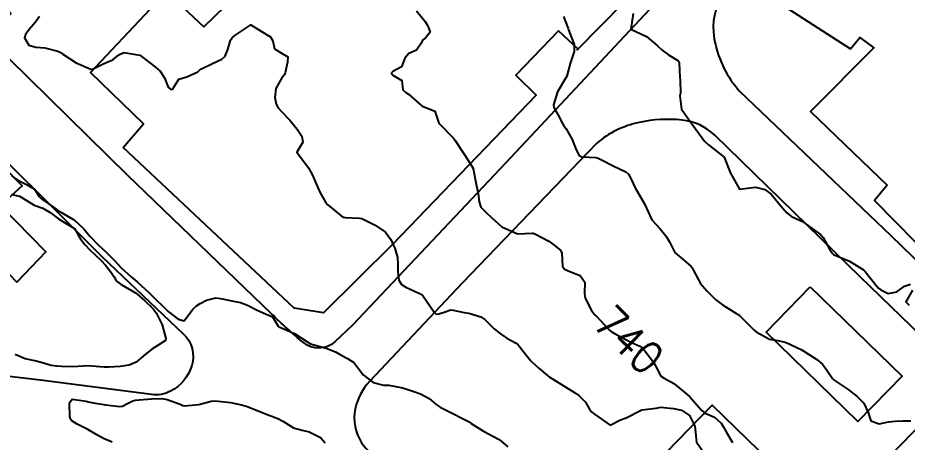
# Model space of a CAD drawing. Header units: metres. Extents: x 307586 to 320046, y 7427249 to 7434250.
# Drawn here: x 316479.6 to 316592, y 7432861.7 to 7432915.3 of the extents above; entities that cross this region are included whole.
import ezdxf
from ezdxf.enums import TextEntityAlignment as Align

# ---------------------------------------------------------------- set-up
doc = ezdxf.new("R2010")
doc.units = ezdxf.units.M
doc.header["$MEASUREMENT"] = 0
for name, color, linetype in [('Cotas', 45, 'Continuous'), ('Curvas de Nivel 1m', 11, 'Continuous'), ('Curvas de Nivel 5m', 15, 'Continuous'), ('Edificações', 30, 'Continuous'), ('Vias Primárias', 230, 'Continuous')]:
    doc.layers.add(name, color=color, linetype=linetype)
doc.styles.add('Style-STANDARD', font='STANDARD.shx')

msp = doc.modelspace()

# ---------------------------------------------------------------- linework, layer by layer
at = {"layer": 'Curvas de Nivel 1m', "flags": 128}
for points, elevation in [([(316557.38, 7432915.82), (316557.06, 7432913.82), (316559.05, 7432912.9), (316560.41, 7432911.78), (316561.03, 7432911.18), (316561.85, 7432910.58), (316563.01, 7432909.9), (316563.15, 7432909.74), (316563.17, 7432909.58), (316563.26, 7432907.74), (316563.31, 7432907.41), (316563.33, 7432905.74), (316563.26, 7432905.44), (316563.47, 7432903.73), (316564.91, 7432901.72), (316566.38, 7432899.71), (316566.89, 7432899.23), (316568.86, 7432897.67), (316569.68, 7432895.66), (316570.82, 7432893.65), (316572.83, 7432893.9), (316574, 7432893.61), (316574.81, 7432893.01), (316576, 7432891.59), (316576.78, 7432890.64), (316577.39, 7432890.19), (316578.77, 7432889.55), (316580.76, 7432888.13), (316581.1, 7432887.87), (316581.36, 7432887.52), (316582.19, 7432886.05), (316582.55, 7432885.5), (316582.63, 7432885.41), (316582.72, 7432885.35), (316582.97, 7432885.25), (316584.71, 7432884.54), (316586.48, 7432883.46), (316586.7, 7432883.25), (316588.12, 7432881.44), (316588.37, 7432881.14), (316588.67, 7432880.91), (316589.6, 7432880.48), (316590.67, 7432880.68), (316591.67, 7432881.39), (316592.4, 7432881.66)], 738), ([(316482.33, 7432915.44), (316481.84, 7432914.72), (316481.04, 7432913.81), (316480.6, 7432913.17), (316480.46, 7432912.74), (316481.02, 7432911.83), (316481.87, 7432911.56), (316483.02, 7432911.47), (316484.65, 7432911.05), (316485.02, 7432910.89), (316485.3, 7432910.68), (316487, 7432909.57), (316488.85, 7432908.77), (316488.98, 7432908.76), (316490.23, 7432909.38), (316491, 7432909.71), (316491.63, 7432909.98), (316492.38, 7432910.59), (316493.02, 7432910.91), (316495.01, 7432910.56), (316496.99, 7432909.05), (316497.58, 7432908.53), (316498.14, 7432907.69), (316498.59, 7432906.52), (316498.96, 7432906.2), (316499.19, 7432906.28), (316499.32, 7432906.51), (316499.94, 7432907.53), (316500.98, 7432907.8), (316502.34, 7432908.47), (316502.68, 7432908.77), (316502.99, 7432908.92), (316504.02, 7432909.42), (316505, 7432909.88), (316505.4, 7432910.04), (316505.8, 7432910.43), (316506.16, 7432911.29), (316506.49, 7432912.43), (316506.7, 7432912.76), (316507.04, 7432913.04), (316509.05, 7432914.39), (316511.04, 7432913.17), (316511.52, 7432912.85), (316511.82, 7432912.36), (316512.04, 7432911.37), (316513.02, 7432910.75), (316513.71, 7432910.33), (316513.67, 7432909.67), (316513.38, 7432908.34), (316513.27, 7432908.04), (316512.98, 7432907.69), (316512.22, 7432906.35), (316512.1, 7432905.2), (316512.27, 7432904.35), (316512.49, 7432903.91), (316512.92, 7432903.44), (316513.98, 7432902.33), (316514.9, 7432901.23), (316515.49, 7432900.31), (316515.62, 7432899.57), (316514.86, 7432898.32), (316516.33, 7432896.31), (316516.83, 7432895.42), (316517.31, 7432894.29), (316517.76, 7432893.24), (316518.31, 7432892.28), (316518.5, 7432891.99), (316518.79, 7432891.64), (316520.47, 7432890.25), (316520.77, 7432890.09), (316520.96, 7432890.06), (316522.77, 7432889.99), (316523.06, 7432889.92), (316524.76, 7432889.1), (316526.05, 7432888.19), (316526.73, 7432887.3), (316527.09, 7432886.54), (316527.25, 7432886.17), (316527.57, 7432885.02), (316527.65, 7432884.17), (316527.65, 7432883.2), (316527.75, 7432882.16), (316528.11, 7432881.6), (316528.66, 7432881.25), (316530.28, 7432880.51), (316530.66, 7432880.35), (316530.76, 7432880.23), (316530.82, 7432880.13), (316531.2, 7432879.57), (316532.23, 7432878.11), (316532.43, 7432877.91), (316532.62, 7432877.87), (316532.82, 7432877.9), (316533.49, 7432878.09), (316534.33, 7432878.38), (316534.63, 7432878.35), (316536.03, 7432878.07), (316536.62, 7432877.96), (316538.1, 7432877.52), (316538.61, 7432877.18), (316539.8, 7432876.02), (316540.6, 7432875.36), (316541.4, 7432874.81), (316542.58, 7432874.17), (316542.82, 7432873.98), (316543.92, 7432872.61), (316544.44, 7432871.96), (316544.55, 7432871.83), (316545.5, 7432871), (316546.53, 7432870.1), (316546.62, 7432870.03), (316546.75, 7432869.94), (316548.52, 7432868.85), (316550.06, 7432867.89), (316550.5, 7432867.58), (316551.35, 7432866.73), (316551.87, 7432865.87), (316552.11, 7432865.5), (316552.48, 7432865.23), (316554.46, 7432863.84), (316555.78, 7432864.52), (316556.47, 7432864.75), (316558.48, 7432865.79), (316560.28, 7432865.98), (316560.49, 7432866.03), (316560.81, 7432866.09), (316562.48, 7432865.92), (316563.47, 7432865.73), (316564.48, 7432865.07), (316565.16, 7432863.71), (316565.23, 7432862.93), (316565.37, 7432861.71), (316566.42, 7432860.23)], 741), ([(316548.58, 7432915.42), (316549.07, 7432914.12), (316549.14, 7432913.91), (316549.21, 7432913.76), (316549.92, 7432911.9), (316549.92, 7432911.01), (316549.54, 7432909.9), (316549.42, 7432909.49), (316548.98, 7432907.91), (316547.8, 7432905.93), (316547.29, 7432904.28), (316547.35, 7432903.93), (316547.88, 7432902.98), (316548.43, 7432901.92), (316548.62, 7432901.63), (316548.91, 7432901.24), (316549.67, 7432899.9), (316550.15, 7432898.62), (316550.53, 7432897.89), (316550.86, 7432897.71), (316552.65, 7432897.65), (316552.86, 7432897.61), (316553.36, 7432897.35), (316554.85, 7432896.59), (316556.44, 7432895.82), (316556.84, 7432895.48), (316557.37, 7432894.36), (316557.61, 7432893.81), (316558.79, 7432891.79), (316559.73, 7432889.78), (316560.76, 7432888.64), (316561.5, 7432887.76), (316561.96, 7432886.97), (316562.57, 7432885.74), (316562.63, 7432885.65), (316562.72, 7432885.57), (316563.71, 7432884.73), (316564.7, 7432883.86), (316564.82, 7432883.72), (316564.95, 7432883.47), (316565.89, 7432881.71), (316566.66, 7432880.79), (316567.24, 7432880.27), (316567.83, 7432879.68), (316568.64, 7432879.02), (316570.32, 7432877.97), (316570.63, 7432877.82), (316570.75, 7432877.76), (316570.86, 7432877.65), (316572.61, 7432875.87), (316572.89, 7432875.62), (316574.59, 7432874.68), (316575.64, 7432874.54), (316576.59, 7432874.33), (316577.1, 7432874.09), (316578.22, 7432873.56), (316578.58, 7432873.39), (316578.94, 7432873.18), (316580.56, 7432872.11), (316581.28, 7432871.52), (316581.83, 7432870.8), (316582.54, 7432869.73), (316582.78, 7432869.5), (316584.52, 7432868.34), (316585.69, 7432867.47), (316586.5, 7432866.63), (316587.06, 7432865.45), (316587.42, 7432864.4), (316588.47, 7432864.01), (316589.62, 7432864.27), (316590.47, 7432864.35), (316591.46, 7432864.38), (316592.47, 7432864.38)], 739), ([(316478.82, 7432895.32), (316479.68, 7432894.74), (316480.81, 7432894.17), (316481.71, 7432893.63), (316482.3, 7432892.71), (316482.54, 7432892.45), (316482.79, 7432892.29), (316484.11, 7432891.35), (316484.77, 7432890.88), (316485.13, 7432890.68), (316486.76, 7432889.7), (316487.95, 7432888.64), (316488.3, 7432888.2), (316488.73, 7432887.66), (316489.77, 7432886.62), (316490.71, 7432885.74), (316491.86, 7432884.59), (316492.26, 7432884.16), (316492.68, 7432883.71), (316493.94, 7432882.57), (316494.67, 7432881.94), (316496.19, 7432880.54), (316496.65, 7432880.1), (316498.27, 7432878.51), (316498.62, 7432878.18), (316499.88, 7432877.23), (316500.61, 7432877.03), (316501.74, 7432878.47), (316502.2, 7432878.89), (316502.63, 7432879.18), (316503.47, 7432879.62), (316504.64, 7432879.9), (316505.23, 7432879.85), (316506.64, 7432879.55), (316507.73, 7432879.31), (316508.63, 7432879), (316509.76, 7432878.38), (316510.62, 7432878.01), (316511.78, 7432877.52), (316512.49, 7432876.34), (316512.55, 7432876.29), (316512.6, 7432876.26), (316512.72, 7432876.22), (316514.59, 7432875.4), (316516.27, 7432874.3), (316516.58, 7432874.12), (316516.87, 7432874.01), (316518.57, 7432873.57), (316519.75, 7432873.08), (316520.56, 7432872.64), (316521.28, 7432872.24), (316522.05, 7432871.73), (316522.54, 7432871.15), (316523.26, 7432870.21), (316524.52, 7432869.21), (316525.81, 7432868.89), (316526.51, 7432868.9), (316528.05, 7432868.61), (316528.51, 7432868.48), (316529.53, 7432868.14), (316530.5, 7432867.79), (316531.58, 7432867.2), (316532.49, 7432866.45), (316532.99, 7432866.09), (316534.48, 7432865.35), (316535.88, 7432864.65), (316536.47, 7432864.35), (316536.64, 7432864.24), (316536.89, 7432864.05), (316538.45, 7432863.09), (316540.43, 7432862.01), (316541.53, 7432861.1)], 742), ([(316478.79, 7432892.95), (316479.84, 7432892.74), (316480.79, 7432892.15), (316481.69, 7432891.62), (316482.78, 7432891.24), (316483.71, 7432890.69), (316484.76, 7432889.87), (316486.67, 7432888.73), (316486.74, 7432888.69), (316486.77, 7432888.66), (316487.5, 7432887.42), (316488.09, 7432886.64), (316488.71, 7432885.96), (316490.13, 7432884.62), (316490.69, 7432884.03), (316491.33, 7432883.25), (316491.75, 7432882.59), (316492.09, 7432882.01), (316492.66, 7432881.61), (316494.49, 7432880.56), (316494.65, 7432880.44), (316495.66, 7432879.52), (316496.62, 7432878.61), (316496.7, 7432878.53), (316497.11, 7432878.04), (316497.86, 7432876.52), (316498.33, 7432874.76), (316498.27, 7432874.51), (316497.22, 7432873.87), (316496.56, 7432873.45), (316495.46, 7432872.55), (316494.55, 7432871.81), (316493.69, 7432871.42), (316492.54, 7432871.23), (316491.12, 7432871.18), (316490.54, 7432871.18), (316489.96, 7432871.2), (316488.54, 7432871.31), (316487.88, 7432871.29), (316486.54, 7432871.19), (316485.11, 7432871.24), (316484.54, 7432871.27), (316483.84, 7432871.39), (316482.54, 7432871.77), (316481.77, 7432871.94), (316480.55, 7432872.22), (316479.27, 7432872.74)], 743), ([(316592.67, 7432880.89), (316591.84, 7432879.39), (316592.24, 7432878.98)], 738), ([(316491.51, 7432861.68), (316490.43, 7432862.17), (316489.59, 7432862.62), (316488.44, 7432863.28), (316487.11, 7432863.98), (316486.45, 7432864.4), (316486.34, 7432864.54), (316486.28, 7432864.65), (316486.18, 7432864.93), (316486.12, 7432866.66), (316486.49, 7432867.11), (316488.26, 7432866.86), (316488.48, 7432866.8), (316489.39, 7432866.62), (316490.48, 7432866.43), (316490.68, 7432866.41), (316492.48, 7432866.19), (316492.83, 7432866.22), (316493.48, 7432866.57), (316494.13, 7432866.92), (316494.49, 7432866.98), (316494.95, 7432867.02), (316496.49, 7432867.15), (316497.82, 7432867.19), (316498.49, 7432867.08), (316500.11, 7432866.49), (316500.48, 7432866.33), (316500.67, 7432866.29), (316502.48, 7432866.46), (316504.05, 7432866.88), (316504.49, 7432866.91), (316504.93, 7432866.87), (316506.49, 7432866.68), (316507.89, 7432866.4), (316508.48, 7432866.23), (316508.73, 7432866.14), (316510.47, 7432865.45), (316511.24, 7432865.13), (316512.47, 7432864.66), (316513.11, 7432864.33), (316514.45, 7432863.52), (316515.56, 7432863.19), (316516.44, 7432862.98), (316517.85, 7432862.28), (316518.43, 7432861.6)], 743)]:
    msp.add_lwpolyline(points, dxfattribs=dict(at, elevation=elevation))
at = {"layer": 'Curvas de Nivel 5m', "elevation": 740, "flags": 128}
msp.add_lwpolyline([(316529.99, 7432916.14), (316531.07, 7432914.81), (316531.32, 7432914.38), (316531.46, 7432914.12), (316531.7, 7432913.47), (316531.04, 7432912.61), (316530.74, 7432912.43), (316530.6, 7432912.13), (316530, 7432911.17), (316529.02, 7432910.78), (316528.51, 7432910.16), (316528.08, 7432909.08), (316526.99, 7432908.51), (316526.84, 7432908.32), (316526.83, 7432908.18), (316526.98, 7432908.04), (316528.15, 7432907.34), (316528.27, 7432906.16), (316528.63, 7432905.83), (316528.96, 7432905.62), (316530.72, 7432904.13), (316530.94, 7432904.02), (316532.29, 7432903.47), (316532.78, 7432902.1), (316532.81, 7432902), (316532.91, 7432901.9), (316534.65, 7432900.08), (316534.89, 7432899.79), (316536.03, 7432898.07), (316536.85, 7432896.76), (316537.11, 7432896.32), (316537.21, 7432896.05), (316537.46, 7432894.68), (316537.56, 7432894.05), (316537.76, 7432893.09), (316537.9, 7432892.04), (316538.12, 7432891.37), (316538.78, 7432890.67), (316539.49, 7432890.02), (316540.76, 7432888.86), (316542.74, 7432887.98), (316544.62, 7432888.08), (316544.74, 7432888.07), (316545.03, 7432887.96), (316546.73, 7432887.05), (316547.38, 7432886.58), (316548.19, 7432885.92), (316548.35, 7432885.55), (316548.45, 7432883.91), (316548.7, 7432883.53), (316549.38, 7432883.22), (316550.69, 7432882.75), (316551.25, 7432881.88), (316551.22, 7432880.45), (316551.29, 7432879.88), (316552.08, 7432878.42), (316552.43, 7432877.86), (316552.54, 7432877.78), (316552.62, 7432877.71), (316554.38, 7432875.84), (316554.6, 7432875.66), (316555, 7432875.43), (316556.59, 7432874.57), (316557.08, 7432874.3), (316558.23, 7432873.8), (316558.58, 7432873.56), (316559.93, 7432871.78), (316560.54, 7432870.7), (316560.82, 7432870.05), (316561.27, 7432869.76), (316562.52, 7432869.08), (316564.2, 7432867.72), (316564.51, 7432867.41), (316566.06, 7432865.7), (316566.48, 7432865.37), (316567.64, 7432864.84), (316568.47, 7432864.09), (316568.75, 7432863.67), (316569.12, 7432862.99), (316569.9, 7432861.66)], dxfattribs=at)
at = {"layer": 'Edificações'}
for points in [[(316593.99, 7432933.4), (316588.22, 7432934.94), (316572.89, 7432919.05), (316584.81, 7432911.34), (316586.03, 7432912.8), (316587.78, 7432911.5), (316579.79, 7432903.43), (316589.48, 7432894.15), (316587.86, 7432892.19), (316595.61, 7432884.35)], [(316467.03, 7432882.53), (316455.39, 7432893.03), (316461.13, 7432899.08), (316456.67, 7432904.2), (316462.34, 7432909.39), (316466.55, 7432904.4), (316468.08, 7432905.86), (316462.4, 7432912.26), (316473.39, 7432922.77), (316478.71, 7432915.8), (316469.93, 7432904.15), (316464.12, 7432897.97), (316471.87, 7432890.47), (316477.61, 7432896.63), (316480.17, 7432894.07), (316477.43, 7432891.57), (316483.16, 7432885.72), (316479.5, 7432881.88), (316478.59, 7432882.8), (316476.7, 7432880.88), (316467.63, 7432883.29), (316467.03, 7432882.53)], [(316556.15, 7432917.17), (316550.31, 7432911.22), (316550.42, 7432911.33), (316547.93, 7432913.63), (316542.52, 7432908.02), (316545.13, 7432905.52), (316526.91, 7432886.61), (316518.25, 7432878.01), (316514.51, 7432878.63), (316492.91, 7432898.91), (316495.47, 7432901.88), (316488.78, 7432908.36), (316498.41, 7432918.6), (316503.11, 7432914.14), (316512.47, 7432923.22)], [(316568.74, 7432853.11), (316572.04, 7432849.91), (316565.51, 7432843.2), (316562.22, 7432846.4), (316561.71, 7432845.88), (316554.38, 7432853), (316567.35, 7432866.35), (316574.68, 7432859.23), (316568.74, 7432853.11)]]:
    msp.add_lwpolyline(points, dxfattribs=at)
for points in [[(316579.74, 7432881.3), (316591.34, 7432870.03), (316585.76, 7432864.29), (316574.16, 7432875.56)], [(316593.01, 7432848.72), (316585.75, 7432855.77), (316598.14, 7432868.52), (316605.4, 7432861.47)]]:
    msp.add_lwpolyline(points, close=True, dxfattribs=at)
at = {"layer": 'Vias Primárias'}
for points in [[(316576.31, 7432937.78, -0.085965), (316576.52, 7432936.3, -0.18235), (316575.27, 7432933.26), (316558.18, 7432914.97), (316541.27, 7432896.95), (316521.91, 7432876.45), (316519.68, 7432874.37, -0.377532), (316515.69, 7432874.26, -0.020836), (316511.66, 7432877.9), (316493.53, 7432895.37), (316478.51, 7432910.09)], [(316576.31, 7432937.78, -0.085965), (316576.52, 7432936.3, -0.18235), (316575.27, 7432933.26), (316558.18, 7432914.97), (316541.27, 7432896.95), (316521.91, 7432876.45), (316519.68, 7432874.37, -0.377532), (316515.69, 7432874.26, -0.020836), (316511.66, 7432877.9), (316493.53, 7432895.37), (316478.51, 7432910.09)], [(316594.61, 7432935.97, 0.037064), (316589.57, 7432937.11, 0.210805), (316587.06, 7432936.42), (316578.62, 7432927.66), (316569.33, 7432918.57, 0.229376), (316567.5, 7432913.5, 0.131341), (316569.98, 7432907.06, 0.02296), (316570.78, 7432906.06), (316589.92, 7432887.77), (316604.98, 7432873.24)], [(316594.61, 7432935.97, 0.037064), (316589.57, 7432937.11, 0.210805), (316587.06, 7432936.42), (316578.62, 7432927.66), (316569.33, 7432918.57, 0.229376), (316567.5, 7432913.5, 0.131341), (316569.98, 7432907.06, 0.02296), (316570.78, 7432906.06), (316589.92, 7432887.77), (316604.98, 7432873.24)], [(316471.6, 7432903.65), (316490.26, 7432885.11), (316500.52, 7432875.38, -0.28321), (316501.59, 7432871.35, -0.203525), (316498.9, 7432868.12, -0.151182), (316496.52, 7432867.69), (316482.47, 7432869.53), (316468.44, 7432871.15, 0.021585)], [(316471.6, 7432903.65), (316490.26, 7432885.11), (316500.52, 7432875.38, -0.28321), (316501.59, 7432871.35, -0.203525), (316498.9, 7432868.12, -0.151182), (316496.52, 7432867.69), (316482.47, 7432869.53), (316468.44, 7432871.15, 0.021585)], [(316604.23, 7432864.99), (316586.04, 7432882.58), (316567.67, 7432900.44, 0.16936), (316563.55, 7432902.36, 0.077357), (316558.12, 7432902.06, 0.126531), (316552.74, 7432899.4), (316535.74, 7432881.75), (316524.05, 7432869.34, 0.137598), (316522.25, 7432865.91, 0.198609), (316523.05, 7432861.61, 0.110404), (316524.61, 7432860.08), (316536.22, 7432853.67), (316543.29, 7432849.1), (316555.82, 7432838.06), (316565.44, 7432828.91), (316577.61, 7432816.99), (316592.07, 7432803.14)], [(316604.23, 7432864.99), (316586.04, 7432882.58), (316567.67, 7432900.44, 0.16936), (316563.55, 7432902.36, 0.077357), (316558.12, 7432902.06, 0.126531), (316552.74, 7432899.4), (316535.74, 7432881.75), (316524.05, 7432869.34, 0.137598), (316522.25, 7432865.91, 0.198609), (316523.05, 7432861.61, 0.110404), (316524.61, 7432860.08), (316536.22, 7432853.67), (316543.29, 7432849.1), (316555.82, 7432838.06), (316565.44, 7432828.91), (316577.61, 7432816.99), (316592.07, 7432803.14)]]:
    msp.add_lwpolyline(points, format="xyb", dxfattribs=at)

# ---------------------------------------------------------------- texts
at = {"layer": 'Cotas', "style": 'Style-STANDARD'}
msp.add_text('740', height=4, rotation=315.6533, dxfattribs=at).set_placement((316556.82, 7432874.59, 740), align=Align.MIDDLE_CENTER)

doc.saveas('drawing.dxf')
